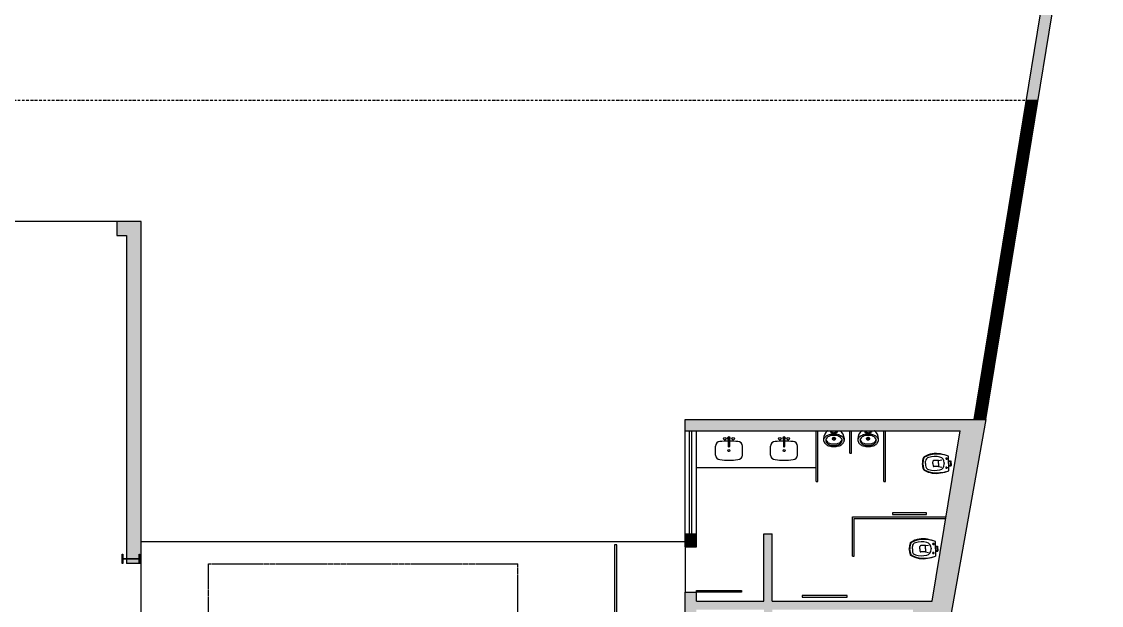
# Model space of a CAD drawing. Extents: x -21354 to 15991, y -13146 to -3381.
# Drawn here: x -19576 to -17656, y -8388 to -7350 of the extents above; entities that cross this region are included whole.
import ezdxf

# ---------------------------------------------------------------- set-up
doc = ezdxf.new("R2010")
doc.units = 0
doc.header["$LTSCALE"] = 100
doc.header["$MEASUREMENT"] = 0
doc.linetypes.add('DASHDOT', pattern=[2.5, 1.5, -0.5, 0, -0.5])
doc.linetypes.add('HIDDEN', pattern=[0.375, 0.25, -0.125])
doc.layers.get('0').update_dxf_attribs({"linetype": 'CONTINUOUS'})
for name, color, linetype in [('4 - HACHURA PAREDE', 251, 'CONTINUOUS'), ('4 - P01', 1, 'CONTINUOUS'), ('4 - P02', 2, 'CONTINUOUS'), ('4 - P03', 3, 'CONTINUOUS'), ('4 - P05', 5, 'CONTINUOUS'), ('4 - P06', 6, 'CONTINUOUS'), ('4 - TRACP', 1, 'DASHDOT'), ('6 - 9.SINALIZAÇÃO', 50, 'CONTINUOUS')]:
    doc.layers.add(name, color=color, linetype=linetype)
pattern_1 = [(45, (-28863.88368, -12923.57572), (-0.0883883476, 0.0883883476), [])]

msp = doc.modelspace()

# ---------------------------------------------------------------- hatches: boundary and pattern name
at = {"layer": '4 - HACHURA PAREDE', "ltscale": 0.2}
h = msp.add_hatch(dxfattribs=at)
h.set_pattern_fill('ANSI31', color=251, style=0)
h.set_pattern_definition(pattern_1)
h.paths.add_polyline_path([(-17679.2, -6815), (-17702.8, -6959.4, -0.057903), (-17699.7, -6957.2, -0.244009), (-17696, -6962.8, -0.287728), (-17689.5, -6967.2, -0.1746), (-17690.3, -6977, -0.205226), (-17691.3, -6995.5, -0.068851), (-17692.9, -6999.7, -0.068851), (-17697.4, -6999.4, -0.127715), (-17708.9, -6996.9), (-17896.2, -8142.3), (-17875.9, -8142.3), (-17656.3, -6798.9), (-19028.5, -6545.6), (-19032.1, -6565.3), (-17880, -6778, -0.11743), (-17869.1, -6779.1, -0.1746), (-17859.3, -6778.1, -0.216693), (-17855.2, -6782.5)])
h = msp.add_hatch(dxfattribs=at)
h.set_pattern_fill('ANSI31', color=251, style=0)
h.set_pattern_definition(pattern_1)
h.paths.add_polyline_path([(-17882.3, -8057.3), (-17862, -8057.3), (-17769.2, -7489.4), (-17789.5, -7489.4)])
at = {"layer": '4 - HACHURA PAREDE'}
h = msp.add_hatch(color=251, dxfattribs=at)
h.paths.add_polyline_path([(-19366.2, -8313.5), (-19363.7, -8313.5), (-19363.7, -7705), (-19406.7, -7705), (-19406.7, -7730), (-19389.2, -7730), (-19389.2, -8304.5), (-19367.2, -8304.5), (-19367.2, -8296.5), (-19366.2, -8296.5)])
h.paths.add_polyline_path([(-19389.2, -8313.5), (-19367.2, -8313.5), (-19367.2, -8305.5), (-19389.2, -8305.5)], flags=17)
h = msp.add_hatch(color=251, dxfattribs=at)
h.paths.add_polyline_path([(-18018.3, -8940.1), (-18251, -8865.5), (-18036.3, -8865.5), (-18047, -8930.9), (-18018.3, -8940.1), (-17862, -8057.3), (-18396.4, -8057.3), (-18396.4, -8077.3), (-17907.4, -8077.3), (-17957, -8380.3), (-18241.4, -8380.3), (-18241.4, -8260.3), (-18256.4, -8260.3), (-18256.4, -8380.3), (-18376.4, -8380.3), (-18376.4, -8364.3), (-18396.4, -8364.3), (-18396.4, -8404.3), (-18376.4, -8404.3), (-18376.4, -8395.3), (-18256.4, -8395.3), (-18256.4, -8515.3), (-18241.4, -8515.3), (-18241.4, -8395.3), (-17991.4, -8395.3), (-17991.4, -8591), (-18033.3, -8847.3), (-18396.4, -8847.3), (-18396.4, -8847.3), (-18559.5, -8857.5), (-18538.1, -8920), (-18404.9, -8920), (-18404.9, -9067.3), (-18396.2, -9068.7), (-18301.1, -9084.2), (-18298.7, -9069.4), (-18390, -9054.5), (-18390, -8930), (-18321.8, -8930), (-18301, -8870.5), (-18190.8, -8905.8), (-18219.7, -9082.3), (-18229.6, -9080.7), (-18232, -9095.5), (-18157, -9107.8), (-18154.6, -9093), (-18200, -9085.6), (-18171.6, -8912), (-18050.3, -8950.9), (-18075.6, -9105.9), (-18085.5, -9104.3), (-18087.9, -9119.1), (-18078, -9120.7), (-18097, -9236.8), (-18105.1, -9236.8), (-18107.2, -9249.3), (-18354.4, -9211), (-18356, -9221.3), (-18100.9, -9260.8), (-18157.9, -9579.8), (-18165.3, -9578.5), (-18170.3, -9606.5), (-18162.9, -9607.9), (-18220.7, -9931.7), (-18229, -9930.3), (-18233.6, -9955.8), (-18225.2, -9957.3), (-18282.4, -10277.8), (-18290.3, -10276.4), (-18296.3, -10309.8), (-18380.1, -10309.8), (-18438.7, -10917.3), (-18532.7, -11917.3), (-18614.7, -12864.3), (-18615, -12864.3), (-18645.7, -12864.3), (-18645.7, -12932.3), (-18595.5, -12932.3), (-18507.8, -11919.5), (-18413.8, -10919.6), (-18357.4, -10334.8), (-18267.2, -10334.8)])
h.paths.add_polyline_path([(-18336, -8910.1), (-18376.4, -8910.1), (-18376.4, -8865.5), (-18320.4, -8865.5)], flags=16)
msp.add_hatch(color=251, dxfattribs=at).paths.add_polyline_path([(-18376.4, -8260.3), (-18396.4, -8260.3), (-18396.4, -8283.3), (-18376.4, -8283.3)])

# ---------------------------------------------------------------- linework, layer by layer
at = {"color": 251}
for p, q in [((-18319.6, -8090.3), (-18319.6, -8105.3)), ((-18317.6, -8090.3), (-18317.6, -8105.3)), ((-18221.4, -8090.3), (-18221.4, -8105.3)), ((-18219.4, -8090.3), (-18219.4, -8105.3)), ((-18342.6, -8120.5), (-18342.6, -8104.5)), ((-18294.6, -8120.5), (-18294.6, -8104.5)), ((-18244.4, -8120.5), (-18244.4, -8104.5)), ((-18196.4, -8120.5), (-18196.4, -8104.5)), ((-17974.4, -8133.8), (-17974.4, -8135.3)), ((-17974.4, -8136.9), (-17974.4, -8135.3)), ((-17973.5, -8133.8), (-17973.5, -8135.3)), ((-17973.5, -8136.9), (-17973.5, -8135.3)), ((-17969.1, -8135.3), (-17969.1, -8131.5)), ((-17969.1, -8135.3), (-17969.1, -8139.2)), ((-17955.7, -8134.3), (-17955.4, -8131.4)), ((-17955.7, -8135.3), (-17955.7, -8134.3)), ((-17955.7, -8135.3), (-17955.7, -8136.3)), ((-17955.7, -8135.3), (-17955.7, -8135.3)), ((-17955.7, -8135.3), (-17955.7, -8135.3)), ((-17955.7, -8136.3), (-17955.4, -8139.2)), ((-17955.4, -8131.4), (-17955.4, -8130.9)), ((-17955.4, -8139.2), (-17955.4, -8139.8)), ((-17945.9, -8129.8), (-17954.1, -8129.8)), ((-17952.2, -8122.9), (-17952.2, -8122.9)), ((-17945.9, -8129.8), (-17940.2, -8128.7)), ((-17945.9, -8135.3), (-17945.9, -8129.8)), ((-17945.9, -8135.3), (-17945.9, -8140.9)), ((-17935.8, -8134.2), (-17935.8, -8135.3)), ((-17935.8, -8136.5), (-17935.8, -8135.3)), ((-17935.8, -8135.3), (-17935.8, -8135.3)), ((-17935.8, -8135.3), (-17935.8, -8135.3)), ((-17929.4, -8127), (-17933.6, -8127)), ((-17931.5, -8124.9), (-17931.5, -8129.1)), ((-17931.5, -8127), (-17931.5, -8124.9)), ((-17927.9, -8135.3), (-17927.9, -8122.3)), ((-17927.9, -8130.3), (-17923.8, -8131.3)), ((-17924.7, -8131.9), (-17927.9, -8131.9)), ((-17927.9, -8135.3), (-17927.9, -8148.4)), ((-17924.7, -8138.8), (-17927.9, -8138.8)), ((-17927.9, -8140.4), (-17923.8, -8139.4)), ((-17924.7, -8135.3), (-17924.7, -8131.8)), ((-17924.7, -8135.3), (-17924.7, -8138.9)), ((-17923.9, -8131.3), (-17924.2, -8131.3)), ((-17923.9, -8139.4), (-17924.2, -8139.4)), ((-17923.4, -8135.3), (-17923.4, -8131.8)), ((-17923.4, -8135.3), (-17923.4, -8138.9)), ((-17945.9, -8140.9), (-17954.1, -8140.9)), ((-17952.2, -8147.7), (-17952.2, -8147.7)), ((-17945.9, -8140.9), (-17940.2, -8141.9)), ((-17929.5, -8142.9), (-17933.5, -8142.9)), ((-17931.5, -8144.9), (-17931.5, -8140.9)), ((-17997.8, -8285.5), (-17997.8, -8287.1)), ((-17997.8, -8288.6), (-17997.8, -8287.1)), ((-17996.8, -8285.5), (-17996.8, -8287.1)), ((-17996.8, -8288.6), (-17996.8, -8287.1)), ((-17992.4, -8287.1), (-17992.4, -8283.2)), ((-17992.4, -8287.1), (-17992.4, -8290.9)), ((-17979.1, -8286.1), (-17978.8, -8283.2)), ((-17979.1, -8287.1), (-17979.1, -8286.1)), ((-17979.1, -8287.1), (-17979.1, -8288.1)), ((-17979.1, -8287.1), (-17979.1, -8287.1)), ((-17979.1, -8287.1), (-17979.1, -8287.1)), ((-17979.1, -8288.1), (-17978.8, -8291)), ((-17978.8, -8283.2), (-17978.7, -8282.6)), ((-17978.8, -8291), (-17978.7, -8291.5)), ((-17969.2, -8281.5), (-17977.5, -8281.5)), ((-17969.2, -8292.6), (-17977.5, -8292.6)), ((-17975.5, -8274.7), (-17975.6, -8274.7)), ((-17969.2, -8281.5), (-17963.6, -8280.5)), ((-17969.2, -8287.1), (-17969.2, -8281.5)), ((-17969.2, -8287.1), (-17969.2, -8292.6)), ((-17969.2, -8292.6), (-17963.6, -8293.7)), ((-17959.2, -8285.9), (-17959.2, -8287.1)), ((-17959.2, -8288.2), (-17959.2, -8287.1)), ((-17959.2, -8287.1), (-17959.2, -8287.1)), ((-17959.2, -8287.1), (-17959.2, -8287.1)), ((-17952.8, -8278.7), (-17957, -8278.7)), ((-17954.9, -8276.6), (-17954.9, -8280.8)), ((-17954.9, -8278.7), (-17954.9, -8276.6)), ((-17954.9, -8296.6), (-17954.9, -8292.6)), ((-17951.2, -8287.1), (-17951.2, -8274)), ((-17951.2, -8282), (-17947.2, -8283.1)), ((-17948, -8283.6), (-17951.2, -8283.6)), ((-17951.2, -8287.1), (-17951.2, -8300.1)), ((-17948, -8290.5), (-17951.2, -8290.5)), ((-17951.2, -8292.1), (-17947.2, -8291.1)), ((-17948, -8287.1), (-17948, -8283.5)), ((-17948, -8287.1), (-17948, -8290.6)), ((-17947.3, -8283), (-17947.5, -8283)), ((-17947.3, -8291.1), (-17947.5, -8291.1)), ((-17946.8, -8287.1), (-17946.8, -8283.5)), ((-17946.8, -8287.1), (-17946.8, -8290.6)), ((-17975.5, -8299.5), (-17975.6, -8299.5)), ((-17952.9, -8294.6), (-17956.9, -8294.6))]:
    msp.add_line(p, q, dxfattribs=at)
for centre, radius in [((-18325.9, -8091.3), 2.4), ((-18311, -8091.3), 2.4), ((-18228, -8091.3), 2.4), ((-18213.2, -8091.3), 2.4), ((-18318.6, -8112.5), 1.82), ((-18220.4, -8112.5), 1.82), ((-17931.5, -8127), 0.849), ((-17931.5, -8142.9), 0.849), ((-17931.5, -8142.9), 0.0849), ((-17954.9, -8278.7), 0.849), ((-17954.9, -8294.6), 0.849), ((-17954.9, -8294.6), 0.0849)]:
    msp.add_circle(centre, radius, dxfattribs=at)
for centre, radius, start, end in [((-18334.6, -8104.5), 8, 90, 180), ((-18318.6, -8224), 128.5, 90.4459, 97.1527), ((-18318.6, -8090.3), 2.4, 294.6082, 245.3918), ((-18318.6, -8090.3), 1, 0, 180), ((-18318.6, -8224), 128.5, 82.8473, 89.5541), ((-18302.6, -8104.5), 8, 0, 90), ((-18236.4, -8104.5), 8, 90, 180), ((-18220.4, -8224), 128.5, 90.4459, 97.1527), ((-18220.4, -8090.3), 2.4, 294.6082, 245.3918), ((-18220.4, -8090.3), 1, 0, 180), ((-18220.4, -8224), 128.5, 82.8473, 89.5541), ((-18204.4, -8104.5), 8, 0, 90), ((-18318.6, -8105.3), 1, 180, 0), ((-18220.4, -8105.3), 1, 180, 0), ((-17950.1, -8160.3), 42.6, 79.2306, 119.8277), ((-17950.1, -8160.3), 41.6, 86.7812, 119.8277), ((-17953, -8213), 94.5, 77.1411, 86.7812), ((-17959.5, -8209.7), 92.9, 70.1222, 79.2306), ((-18334.6, -8120.5), 8, 180, 270), ((-18318.6, -8001), 128.5, 262.8473, 277.1527), ((-18302.6, -8120.5), 8, 270, 0), ((-18236.4, -8120.5), 8, 180, 270), ((-18220.4, -8001), 128.5, 262.8473, 277.1527), ((-18204.4, -8120.5), 8, 270, 0), ((-17954.8, -8133), 19.7, 155.4205, 182.1396), ((-17954.8, -8137.6), 19.7, 177.8476, 204.5667), ((-17954.8, -8133), 18.7, 155.4205, 182.1396), ((-17954.8, -8137.6), 18.7, 177.8476, 204.5667), ((-17969.6, -8126.3), 3.42, 119.8277, 155.4205), ((-17969.6, -8126.3), 2.45, 119.8277, 155.4205), ((-17961.3, -8132), 7.78, 105.5722, 176.5152), ((-17961.3, -8138.7), 7.78, 183.472, 254.415), ((-17952.2, -8164.6), 41.6, 77.7126, 105.5722), ((-17954.1, -8131), 1.22, 90, 175.3362), ((-17946.1, -8133.8), 10.3, 358.0157, 74.8916), ((-17946.1, -8136.9), 10.3, 285.0956, 1.9715), ((-17924.2, -8131.8), 0.489, 90, 180), ((-17924.2, -8138.9), 0.489, 179.9872, 269.9872), ((-17923.9, -8131.8), 0.489, 0, 90), ((-17923.9, -8138.9), 0.489, 269.9872, 359.9872), ((-17969.6, -8144.4), 3.42, 204.5667, 240.1595), ((-17969.6, -8144.4), 2.45, 204.5667, 240.1595), ((-17950.1, -8110.4), 42.6, 240.1595, 280.7565), ((-17950.1, -8110.4), 41.6, 240.1595, 273.2059), ((-17952.2, -8106.1), 41.6, 254.415, 282.2745), ((-17954.1, -8139.7), 1.22, 184.6509, 269.9872), ((-17953, -8057.6), 94.5, 273.2059, 282.8461), ((-17959.4, -8061), 92.9, 280.7565, 289.865), ((-17973.4, -8312), 42.6, 79.2306, 119.8277), ((-17973.4, -8312), 41.6, 86.7812, 119.8277), ((-17976.4, -8364.8), 94.5, 77.1411, 86.7812), ((-17982.8, -8361.4), 92.9, 70.1222, 79.2306), ((-17978.1, -8284.8), 19.7, 155.4205, 182.1396), ((-17978.1, -8289.4), 19.7, 177.8476, 204.5667), ((-17978.1, -8284.8), 18.7, 155.4205, 182.1396), ((-17978.1, -8289.4), 18.7, 177.8476, 204.5667), ((-17992.9, -8278), 3.42, 119.8277, 155.4205), ((-17992.9, -8278), 2.45, 119.8277, 155.4205), ((-17984.6, -8283.7), 7.78, 105.5722, 176.5152), ((-17984.6, -8290.4), 7.78, 183.472, 254.415), ((-17975.6, -8316.3), 41.6, 77.7126, 105.5722), ((-17977.5, -8282.7), 1.22, 90, 175.3362), ((-17977.5, -8291.4), 1.22, 184.6509, 269.9872), ((-17969.5, -8285.6), 10.3, 358.0157, 74.8916), ((-17969.5, -8288.6), 10.3, 285.0956, 1.9715), ((-17947.5, -8283.5), 0.489, 90, 180), ((-17947.5, -8290.6), 0.489, 179.9872, 269.9872), ((-17947.3, -8283.5), 0.489, 0, 90), ((-17947.3, -8290.6), 0.489, 269.9872, 359.9872), ((-17992.9, -8296.1), 3.42, 204.5667, 240.1595), ((-17992.9, -8296.1), 2.45, 204.5667, 240.1595), ((-17973.4, -8262.1), 42.6, 240.1595, 280.7565), ((-17973.4, -8262.1), 41.6, 240.1595, 273.2059), ((-17975.6, -8257.8), 41.6, 254.415, 282.2745), ((-17976.4, -8209.4), 94.5, 273.2059, 282.8461), ((-17982.8, -8212.7), 92.9, 280.7565, 289.865)]:
    msp.add_arc(centre, radius, start, end, dxfattribs=at)
at = {"layer": '4 - P01', "color": 251, "ltscale": 0.2}
msp.add_line((-19406.7, -7705), (-19689.2, -7705), dxfattribs=at)
at = {"layer": '4 - P01', "color": 251}
for p, q in [((-18142.7, -8077.3), (-18131.8, -8077.3)), ((-18137.7, -8077.5), (-18137.5, -8079.6)), ((-18137.1, -8079.7), (-18137.3, -8077.3)), ((-18136.8, -8080.2), (-18134.5, -8080.5)), ((-18134.4, -8080.3), (-18136.7, -8080)), ((-18131.8, -8077.3), (-18121, -8077.3)), ((-18129.2, -8080.3), (-18126.9, -8080)), ((-18126.8, -8080.2), (-18129.1, -8080.5)), ((-18126.5, -8079.7), (-18126.4, -8077.3)), ((-18126, -8077.5), (-18126.2, -8079.6)), ((-18081.8, -8077.3), (-18071, -8077.3)), ((-18076.8, -8077.5), (-18076.6, -8079.6)), ((-18076.3, -8079.7), (-18076.4, -8077.3)), ((-18076, -8080.2), (-18073.7, -8080.5)), ((-18073.6, -8080.3), (-18075.9, -8080)), ((-18071, -8077.3), (-18060.1, -8077.3)), ((-18068.4, -8080.3), (-18066.1, -8080)), ((-18066, -8080.2), (-18068.3, -8080.5)), ((-18065.7, -8079.7), (-18065.5, -8077.3)), ((-18065.1, -8077.5), (-18065.3, -8079.6)), ((-19363.7, -8456), (-19363.7, -8313.5))]:
    msp.add_line(p, q, dxfattribs=at)
at = {"layer": '4 - P01', "color": 251, "ltscale": 0.05}
msp.add_line((-19363.7, -8274), (-18396.4, -8274), dxfattribs=at)
at = {"layer": '4 - P01', "color": 251}
for centre, radius in [((-18131.8, -8081.8), 2.4), ((-18131.8, -8081.8), 0.75), ((-18071, -8081.8), 2.4), ((-18071, -8081.8), 0.75), ((-18134.2, -8091.4), 0.4), ((-18133.5, -8089.7), 0.4), ((-18133.5, -8093.1), 0.4), ((-18131.8, -8089), 0.4), ((-18131.8, -8091.4), 0.4), ((-18131.8, -8093.8), 0.4), ((-18130.2, -8089.7), 0.4), ((-18130.2, -8093.1), 0.4), ((-18129.4, -8091.4), 0.4), ((-18073.4, -8091.4), 0.4), ((-18072.7, -8089.7), 0.4), ((-18072.7, -8093.1), 0.4), ((-18071, -8089), 0.4), ((-18071, -8091.4), 0.4), ((-18071, -8093.8), 0.4), ((-18069.3, -8089.7), 0.4), ((-18069.3, -8093.1), 0.4), ((-18068.6, -8091.4), 0.4)]:
    msp.add_circle(centre, radius, dxfattribs=at)
at = {"layer": '4 - P01', "color": 251, "linetype": 'DASHDOT'}
for centre in [(-18131.8, -8091.4), (-18071, -8091.4)]:
    msp.add_circle(centre, 2.4, dxfattribs=at)
at = {"layer": '4 - P01', "color": 251}
for centre, radius, start, end in [((-18142.7, -8077.7), 0.464, 95.3836, 137.7465), ((-18136.8, -8079.5), 0.724, 185.5722, 264.4278), ((-18136.7, -8079.6), 0.456, 199.8953, 266.3649), ((-18134.6, -8080.7), 0.288, 347.2788, 83.7966), ((-18131.8, -8081.8), 2.66, 158.1735, 207.0317), ((-18134.5, -8080.7), 0.433, 338.5691, 86.8402), ((-18129.2, -8080.7), 0.433, 93.1598, 201.4309), ((-18131.9, -8081.8), 2.66, 332.9683, 21.8265), ((-18129.1, -8080.7), 0.288, 96.2034, 192.7212), ((-18127, -8079.6), 0.456, 273.6351, 340.1047), ((-18126.9, -8079.5), 0.724, 275.5722, 354.4278), ((-18121, -8077.7), 0.464, 42.2535, 84.6164), ((-18081.8, -8077.7), 0.464, 95.3836, 137.7465), ((-18075.9, -8079.5), 0.724, 185.5722, 264.4278), ((-18075.9, -8079.6), 0.456, 199.8953, 266.3649), ((-18073.7, -8080.7), 0.288, 347.2788, 83.7966), ((-18073.6, -8080.7), 0.433, 338.5691, 86.8402), ((-18071, -8081.8), 2.66, 158.1735, 207.0317), ((-18068.4, -8080.7), 0.433, 93.1598, 201.4309), ((-18071, -8081.8), 2.66, 332.9683, 21.8265), ((-18068.3, -8080.7), 0.288, 96.2034, 192.7212), ((-18066.1, -8079.6), 0.456, 273.6351, 340.1047), ((-18066.1, -8079.5), 0.724, 275.5722, 354.4278), ((-18060.2, -8077.7), 0.464, 42.2535, 84.6164), ((-18143.2, -8094), 7.03, 144.1436, 198.97), ((-18138.3, -8097.7), 13.1, 109.1635, 143.5427), ((-18141, -8093.9), 5.43, 165.3439, 194.6479), ((-18141, -8093.9), 5.43, 151.102, 165.3439), ((-18138.1, -8091), 8.24, 190.5743, 243.3221), ((-18136.6, -8092), 10.2, 198.4266, 238.893), ((-18136.1, -8097.5), 11.4, 103.6891, 147.0714), ((-18132.5, -8110.9), 27.6, 92.3143, 111.5339), ((-18132.1, -8079.4), 21.3, 242.821, 270.7299), ((-18132.2, -8083.4), 19.9, 240.9353, 270.9922), ((-18132.4, -8104.8), 19.5, 88.4724, 109.3888), ((-18131.3, -8104.8), 19.5, 70.6112, 91.5276), ((-18131.6, -8079.4), 21.3, 269.2701, 297.179), ((-18131.5, -8083.4), 19.9, 269.0078, 299.0647), ((-18131.2, -8110.9), 27.6, 68.4661, 87.6857), ((-18127.6, -8097.5), 11.4, 32.9286, 76.3109), ((-18125.5, -8091), 8.24, 296.6779, 349.4257), ((-18127.1, -8092), 10.2, 301.107, 341.5734), ((-18125.4, -8097.7), 13.1, 36.4573, 70.8365), ((-18122.7, -8093.9), 5.43, 14.6561, 28.898), ((-18122.7, -8093.9), 5.43, 345.3521, 14.6561), ((-18120.5, -8094), 7.03, 341.03, 35.8564), ((-18082.3, -8094), 7.03, 144.1436, 198.97), ((-18077.5, -8097.7), 13.1, 109.1635, 143.5427), ((-18080.1, -8093.9), 5.43, 165.3439, 194.6479), ((-18080.1, -8093.9), 5.43, 151.102, 165.3439), ((-18077.3, -8091), 8.24, 190.5743, 243.3221), ((-18075.7, -8092), 10.2, 198.4266, 238.893), ((-18075.3, -8097.5), 11.4, 103.6891, 147.0714), ((-18071.7, -8110.9), 27.6, 92.3143, 111.5339), ((-18071.3, -8079.4), 21.3, 242.821, 270.7299), ((-18071.3, -8083.4), 19.9, 240.9353, 270.9922), ((-18071.5, -8104.8), 19.5, 88.4724, 109.3888), ((-18070.5, -8104.8), 19.5, 70.6112, 91.5276), ((-18070.7, -8079.4), 21.3, 269.2701, 297.179), ((-18070.6, -8083.4), 19.9, 269.0078, 299.0647), ((-18070.3, -8110.9), 27.6, 68.4661, 87.6857), ((-18066.7, -8097.5), 11.4, 32.9286, 76.3109), ((-18064.7, -8091), 8.24, 296.6779, 349.4257), ((-18066.2, -8092), 10.2, 301.107, 341.5734), ((-18064.5, -8097.7), 13.1, 36.4573, 70.8365), ((-18061.8, -8093.9), 5.43, 14.6561, 28.898), ((-18061.8, -8093.9), 5.43, 345.3521, 14.6561), ((-18059.6, -8094), 7.03, 341.03, 35.8564)]:
    msp.add_arc(centre, radius, start, end, dxfattribs=at)
at = {"layer": '4 - P02', "color": 251}
for p, q in [((-18396.4, -8260.3), (-18396.4, -8077.3)), ((-18388.4, -8260.3), (-18388.4, -8077.3)), ((-18384.4, -8260.3), (-18384.4, -8077.3)), ((-18376.4, -8260.3), (-18376.4, -8077.3)), ((-18163.4, -8167.3), (-18163.4, -8077.3)), ((-18160.4, -8167.3), (-18160.4, -8077.3)), ((-18103.4, -8117.3), (-18103.4, -8077.3)), ((-18100.4, -8117.3), (-18100.4, -8077.3)), ((-18043.1, -8167.3), (-18043.1, -8077.3)), ((-18040.1, -8167.3), (-18040.1, -8077.3)), ((-18103.4, -8117.3), (-18100.4, -8117.3)), ((-18376.4, -8142.3), (-18163.4, -8142.3)), ((-18376.4, -8142.3), (-18226.4, -8142.3)), ((-18163.4, -8167.3), (-18160.4, -8167.3)), ((-18043.1, -8167.3), (-18040.1, -8167.3)), ((-18098.9, -8230.3), (-17933, -8230.3)), ((-18098.9, -8300.3), (-18098.9, -8230.3)), ((-18095.9, -8233.3), (-17933.5, -8233.3)), ((-18095.9, -8300.3), (-18095.9, -8233.3)), ((-18396.4, -8283.3), (-18396.4, -8364.3)), ((-18098.9, -8300.3), (-18095.9, -8300.3))]:
    msp.add_line(p, q, dxfattribs=at)
for points in [[(-18027.5, -8223.3), (-18027.5, -8226.3), (-17967.5, -8226.3), (-17967.5, -8223.3)], [(-18376.4, -8364.3), (-18376.4, -8361.3), (-18296.4, -8361.3), (-18296.4, -8364.3)], [(-18188.4, -8370.1), (-18188.4, -8373.1), (-18108.4, -8373.1), (-18108.4, -8370.1)]]:
    msp.add_lwpolyline(points, close=True, dxfattribs=at)
for centre, radius, start, end in [((-18131.5, -8092.5), 19, 127.253, 176.1949), ((-18132.2, -8092.5), 19, 3.8051, 52.747), ((-18070.6, -8092.5), 19, 127.253, 176.1949), ((-18071.3, -8092.5), 19, 3.8051, 52.747), ((-18138, -8092.3), 12.5, 175.2151, 198.4704), ((-18137, -8090.2), 14.1, 205.2222, 231.5418), ((-18126.6, -8090.2), 14.1, 308.4582, 334.7778), ((-18125.7, -8092.3), 12.5, 341.5296, 4.7849), ((-18077.1, -8092.3), 12.5, 175.2151, 198.4704), ((-18076.2, -8090.2), 14.1, 205.2222, 231.5418), ((-18065.8, -8090.2), 14.1, 308.4582, 334.7778), ((-18064.8, -8092.3), 12.5, 341.5296, 4.7849), ((-18137.5, -8091.4), 13, 229.7812, 259.4033), ((-18130.8, -8068.1), 37.2, 255.9406, 268.4012), ((-18132.9, -8068.1), 37.2, 271.5988, 284.0594), ((-18126.2, -8091.4), 13, 280.5967, 310.2188), ((-18076.6, -8091.4), 13, 229.7812, 259.4033), ((-18069.9, -8068.1), 37.2, 255.9406, 268.4012), ((-18072, -8068.1), 37.2, 271.5988, 284.0594), ((-18065.4, -8091.4), 13, 280.5967, 310.2188)]:
    msp.add_arc(centre, radius, start, end, dxfattribs=at)
at = {"layer": '4 - P03', "color": 251}
for p, q in [((-17862, -8057.3), (-17656.3, -6798.9)), ((-17882.3, -8057.3), (-17679.2, -6815)), ((-17882.3, -8057.3), (-17789.5, -7489.4)), ((-17862, -8057.3), (-17769.2, -7489.4))]:
    msp.add_line(p, q, dxfattribs=at)
at = {"layer": '4 - P03', "color": 251, "ltscale": 0.2}
msp.add_lwpolyline([(-18517.7, -8280), (-18521.7, -8280), (-18521.7, -8610), (-18517.7, -8610)], close=True, dxfattribs=at)
at = {"layer": '4 - P05', "color": 251}
msp.add_lwpolyline([(-19396.2, -8305.5), (-19396.2, -8313.5), (-19397.2, -8313.5), (-19397.2, -8296.5), (-19396.2, -8296.5), (-19396.2, -8304.5), (-19367.2, -8304.5), (-19367.2, -8296.5), (-19366.2, -8296.5), (-19366.2, -8313.5), (-19367.2, -8313.5), (-19367.2, -8305.5)], close=True, dxfattribs=at)
at = {"layer": '4 - P06', "color": 251}
for p, q in [((-19406.7, -7705), (-19406.7, -7730)), ((-19363.7, -7705), (-19406.7, -7705)), ((-19363.7, -8313.5), (-19363.7, -7705)), ((-19389.2, -7730), (-19389.2, -8304.5)), ((-18396.4, -8077.3), (-18396.4, -8057.3)), ((-18396.4, -8057.3), (-17862, -8057.3)), ((-17862, -8057.3), (-18267.2, -10334.8)), ((-18396.4, -8077.3), (-17907.4, -8077.3)), ((-17957, -8380.3), (-17907.4, -8077.3)), ((-18396.4, -8283.3), (-18396.4, -8260.3)), ((-18396.4, -8260.3), (-18376.4, -8260.3)), ((-18376.4, -8283.3), (-18376.4, -8260.3)), ((-18256.4, -8380.3), (-18256.4, -8260.3)), ((-18256.4, -8260.3), (-18241.4, -8260.3)), ((-18241.4, -8380.3), (-18241.4, -8260.3)), ((-18396.4, -8283.3), (-18376.4, -8283.3)), ((-19389.2, -8305.5), (-19389.2, -8313.5)), ((-19363.7, -8313.5), (-19389.2, -8313.5)), ((-18396.4, -8404.3), (-18396.4, -8364.3)), ((-18396.4, -8364.3), (-18376.4, -8364.3)), ((-18376.4, -8380.3), (-18376.4, -8364.3)), ((-18376.4, -8380.3), (-18256.4, -8380.3)), ((-18241.4, -8380.3), (-17957, -8380.3))]:
    msp.add_line(p, q, dxfattribs=at)
at = {"layer": '4 - P06', "color": 251, "ltscale": 0.2}
msp.add_line((-19406.7, -7730), (-19389.2, -7730), dxfattribs=at)
at = {"layer": '4 - TRACP', "color": 251, "ltscale": 0.03}
msp.add_line((-21353.6, -7489.4), (-17769.2, -7489.4), dxfattribs=at)
at = {"layer": '6 - 9.SINALIZAÇÃO', "color": 251, "linetype": 'HIDDEN', "ltscale": 0.05}
for p, q in [((-19243.7, -8731), (-19243.7, -8314)), ((-19243.7, -8314), (-18693.7, -8314)), ((-18693.7, -8435), (-18693.7, -8314))]:
    msp.add_line(p, q, dxfattribs=at)

doc.saveas('drawing.dxf')
